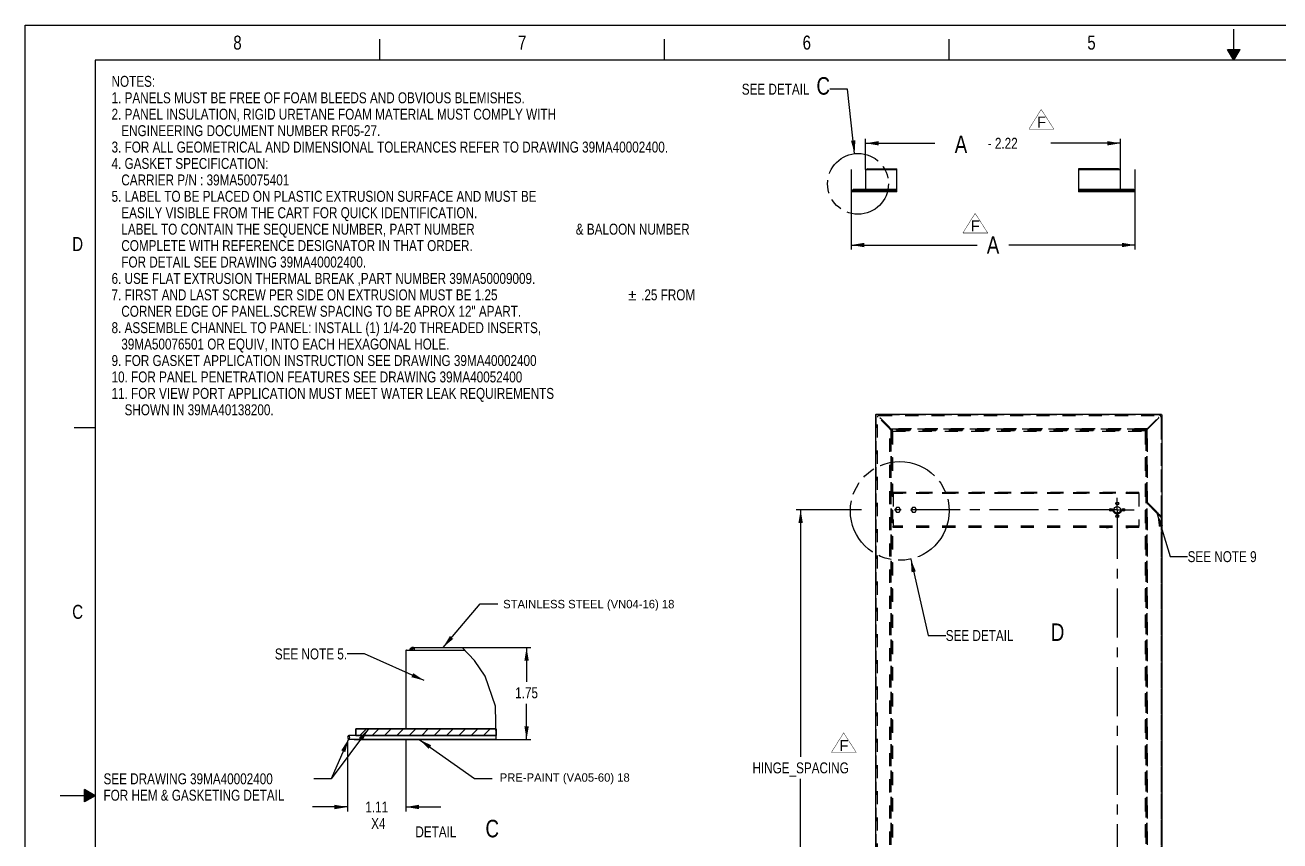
# Model space of a CAD drawing. Extents: x 0 to 34, y 0 to 22.
# Drawn here: x 0 to 17.91, y 10.36 to 22 of the extents above; entities that cross this region are included whole.
import ezdxf
from ezdxf.enums import TextEntityAlignment as Align

# ---------------------------------------------------------------- set-up
doc = ezdxf.new("R2010")
doc.units = 0
doc.header["$LTSCALE"] = 1.87
for name, pattern in [('CENTER', [0.6, 0.375, -0.075, 0.075, -0.075]), ('HIDDEN', [0.2, 0.1, -0.1]), ('PHANTOM', [0.8, 0.45, -0.05, 0.1, -0.05, 0.1, -0.05])]:
    doc.linetypes.add(name, pattern=pattern)
doc.layers.get('0').update_dxf_attribs({"linetype": 'CONTINUOUS'})
for name, color, linetype in [('COSM_SKETCH', 7, 'CONTINUOUS'), ('DEFAULT_2', 8, 'HIDDEN'), ('DEFAULT_3', 7, 'PHANTOM'), ('DTM_AXES', 7, 'CONTINUOUS'), ('DTM_SURFS', 7, 'CONTINUOUS'), ('NOTES3D', 7, 'CONTINUOUS')]:
    doc.layers.add(name, color=color, linetype=linetype)
doc.styles.get("Standard").update_dxf_attribs({"font": 'txt', "width": 0.8})
doc.styles.add('TEXTSTYLE_1', font='gdt', dxfattribs={"width": 0.8})
doc.styles.add('TEXTSTYLE_2', font='txt', dxfattribs={"width": 0.8})
doc.styles.add('TEXTSTYLE_5', font='bluprnt.ttf')
doc.dimstyles.get("Standard").update_dxf_attribs({"dimtxt": 2.5, "dimasz": 2.5, "dimexe": 1.25, "dimexo": 0.625, "dimtad": 1, "dimcen": 2.5, "dimazin": 3, "dimtfac": 1, "dimtmove": 0, "dimatfit": 3})

# ---------------------------------------------------------------- blocks, each defined once
blk = doc.blocks.new('SYMBOL_22_BL3', base_point=(0.750482, 11.000063))
at = {"color": 7, "linetype": 'CONTINUOUS'}
for p, q in [((1.000482, 11.000064), (0.500482, 11.000064)), ((0.846521, 10.911452), (0.846521, 11.088675)), ((1, 11.000064), (0.846521, 11.088675)), ((1, 11.000064), (0.846521, 10.911452)), ((0.849709, 10.916974), (0.849709, 11.083153)), ((0.993624, 11.000064), (0.849709, 11.083153)), ((0.993624, 11.000064), (0.849709, 10.916974)), ((0.852896, 10.922495), (0.852896, 11.077632)), ((0.987249, 11.000064), (0.852896, 11.077632)), ((0.987249, 11.000064), (0.852896, 10.922495)), ((0.856084, 10.928017), (0.856084, 11.07211)), ((0.980873, 11.000064), (0.856084, 11.07211)), ((0.980873, 11.000064), (0.856084, 10.928017)), ((0.859272, 10.933539), (0.859272, 11.066589)), ((0.974497, 11.000064), (0.859272, 11.066589)), ((0.974497, 11.000064), (0.859272, 10.933539)), ((0.86246, 10.93906), (0.86246, 11.061067)), ((0.968121, 11.000064), (0.86246, 11.061067)), ((0.968121, 11.000064), (0.86246, 10.93906)), ((0.865648, 10.944582), (0.865648, 11.055546)), ((0.961746, 11.000064), (0.865648, 11.055546)), ((0.961746, 11.000064), (0.865648, 10.944582)), ((0.868836, 10.950103), (0.868836, 11.050024)), ((0.95537, 11.000064), (0.868836, 11.050024)), ((0.95537, 11.000064), (0.868836, 10.950103)), ((0.872024, 10.955625), (0.872024, 11.044503)), ((0.948994, 11.000064), (0.872024, 11.044503)), ((0.948994, 11.000064), (0.872024, 10.955625)), ((0.875212, 10.961146), (0.875212, 11.038981)), ((0.942618, 11.000064), (0.875212, 11.038981)), ((0.942618, 11.000064), (0.875212, 10.961146)), ((0.878399, 10.966668), (0.878399, 11.03346)), ((0.936243, 11.000064), (0.878399, 11.03346)), ((0.936243, 11.000064), (0.878399, 10.966668)), ((0.881587, 10.972189), (0.881587, 11.027938)), ((0.929867, 11.000064), (0.881587, 11.027938)), ((0.929867, 11.000064), (0.881587, 10.972189)), ((0.884775, 10.977711), (0.884775, 11.022416)), ((0.923491, 11.000064), (0.884775, 11.022416)), ((0.923491, 11.000064), (0.884775, 10.977711)), ((0.887963, 10.983233), (0.887963, 11.016895)), ((0.917115, 11.000064), (0.887963, 11.016895)), ((0.917115, 11.000064), (0.887963, 10.983233)), ((0.891151, 10.988754), (0.891151, 11.011373)), ((0.91074, 11.000064), (0.891151, 11.011373)), ((0.91074, 11.000064), (0.891151, 10.988754)), ((0.894339, 10.994276), (0.894339, 11.005852)), ((0.904364, 11.000064), (0.894339, 11.005852)), ((0.904364, 11.000064), (0.894339, 10.994276))]:
    blk.add_line(p, q, dxfattribs=at)
blk = doc.blocks.new('SYMBOL_23_BL4', base_point=(17.250145, 21.721514))
at = {"color": 7, "linetype": 'CONTINUOUS'}
for p, q in [((17.250145, 21.499339), (17.250145, 21.943688)), ((17.250145, 21.499821), (17.161534, 21.6533)), ((17.161534, 21.6533), (17.338756, 21.6533)), ((17.250145, 21.506197), (17.167055, 21.650112)), ((17.167055, 21.650112), (17.333235, 21.650112)), ((17.250145, 21.512572), (17.172577, 21.646925)), ((17.172577, 21.646925), (17.327713, 21.646925)), ((17.250145, 21.518948), (17.178098, 21.643737)), ((17.178098, 21.643737), (17.322192, 21.643737)), ((17.250145, 21.525324), (17.18362, 21.640549)), ((17.18362, 21.640549), (17.31667, 21.640549)), ((17.250145, 21.5317), (17.189142, 21.637361)), ((17.189142, 21.637361), (17.311149, 21.637361)), ((17.250145, 21.538075), (17.194663, 21.634173)), ((17.194663, 21.634173), (17.305627, 21.634173)), ((17.250145, 21.544451), (17.200185, 21.630985)), ((17.200185, 21.630985), (17.300106, 21.630985)), ((17.250145, 21.550827), (17.205706, 21.627797)), ((17.205706, 21.627797), (17.294584, 21.627797)), ((17.250145, 21.557203), (17.211228, 21.62461)), ((17.211228, 21.62461), (17.289063, 21.62461)), ((17.250145, 21.563578), (17.216749, 21.621422)), ((17.216749, 21.621422), (17.283541, 21.621422)), ((17.250145, 21.569954), (17.222271, 21.618234)), ((17.222271, 21.618234), (17.278019, 21.618234)), ((17.250145, 21.57633), (17.227792, 21.615046)), ((17.227792, 21.615046), (17.272498, 21.615046)), ((17.250145, 21.582706), (17.233314, 21.611858)), ((17.233314, 21.611858), (17.266976, 21.611858)), ((17.250145, 21.589081), (17.238836, 21.60867)), ((17.238836, 21.60867), (17.261455, 21.60867)), ((17.250145, 21.595457), (17.244357, 21.605482)), ((17.244357, 21.605482), (17.255933, 21.605482)), ((17.250145, 21.499821), (17.338756, 21.6533)), ((17.250145, 21.506197), (17.333235, 21.650112)), ((17.250145, 21.512572), (17.327713, 21.646925)), ((17.250145, 21.518948), (17.322192, 21.643737)), ((17.250145, 21.525324), (17.31667, 21.640549)), ((17.250145, 21.5317), (17.311149, 21.637361)), ((17.250145, 21.538075), (17.305627, 21.634173)), ((17.250145, 21.544451), (17.300106, 21.630985)), ((17.250145, 21.550827), (17.294584, 21.627797)), ((17.250145, 21.557203), (17.289063, 21.62461)), ((17.250145, 21.563578), (17.283541, 21.621422)), ((17.250145, 21.569954), (17.278019, 21.618234)), ((17.250145, 21.57633), (17.272498, 21.615046)), ((17.250145, 21.582706), (17.266976, 21.611858)), ((17.250145, 21.589081), (17.261455, 21.60867)), ((17.250145, 21.595457), (17.255933, 21.605482))]:
    blk.add_line(p, q, dxfattribs=at)
blk = doc.blocks.new('_FILLED')
at = {"color": 0, "linetype": 'BYBLOCK'}
blk.add_solid([(0, 0), (-1, 0.167), (-1, -0.167)], dxfattribs=at)
blk = doc.blocks.new('*D0')
at = {"color": 2, "linetype": 'CONTINUOUS'}
for p, q in [((11.996, 20.235), (11.996, 20.375)), ((11.996, 20.313), (12.985, 20.313)), ((15.631, 20.313), (14.641, 20.313)), ((15.631, 20.235), (15.631, 20.375)), ((11.996, 19.941), (11.996, 20.235)), ((15.631, 19.941), (15.631, 20.235))]:
    blk.add_line(p, q, dxfattribs=at)
at = {"color": 2, "linetype": 'CONTINUOUS', "xscale": 0.1875, "yscale": 0.1875, "zscale": 0.1875, "rotation": 180}
blk.add_blockref('_FILLED', (11.996, 20.313), dxfattribs=at)
at = {"color": 2, "linetype": 'CONTINUOUS', "xscale": 0.1875, "yscale": 0.1875, "zscale": 0.1875}
blk.add_blockref('_FILLED', (15.631, 20.313), dxfattribs=at)
at = {"color": 2, "linetype": 'CONTINUOUS', "width": 0.8}
blk.add_text('      - 2.22', height=0.15625, dxfattribs=at).set_placement((13.813, 20.235), align=Align.CENTER)
blk = doc.blocks.new('*D2')
at = {"color": 2, "linetype": 'CONTINUOUS'}
for p, q in [((11.938, 15.082), (11.005, 15.082)), ((11.068, 15.082), (11.068, 11.554)), ((11.068, 7.714), (11.068, 11.242)), ((11.916, 7.714), (11.005, 7.714))]:
    blk.add_line(p, q, dxfattribs=at)
at = {"color": 2, "linetype": 'CONTINUOUS', "xscale": 0.1875, "yscale": 0.1875, "zscale": 0.1875}
for p, rotation in [((11.068, 15.082), 90), ((11.068, 7.714), 270)]:
    blk.add_blockref('_FILLED', p, dxfattribs=dict(at, rotation=rotation))
at = {"color": 2, "linetype": 'CONTINUOUS', "width": 0.8}
blk.add_text('HINGE_SPACING', height=0.15625, dxfattribs=at).set_placement((11.068, 11.32), align=Align.CENTER)
blk = doc.blocks.new('*D3')
at = {"color": 2, "linetype": 'CONTINUOUS'}
for p, q in [((11.788, 19.941), (11.788, 18.799)), ((15.84, 19.941), (15.84, 18.799)), ((11.788, 18.861), (13.589, 18.861)), ((15.84, 18.861), (14.039, 18.861))]:
    blk.add_line(p, q, dxfattribs=at)
at = {"color": 2, "linetype": 'CONTINUOUS', "xscale": 0.1875, "yscale": 0.1875, "zscale": 0.1875, "rotation": 180}
blk.add_blockref('_FILLED', (11.788, 18.861), dxfattribs=at)
at = {"color": 2, "linetype": 'CONTINUOUS', "xscale": 0.1875, "yscale": 0.1875, "zscale": 0.1875}
blk.add_blockref('_FILLED', (15.84, 18.861), dxfattribs=at)
at = {"color": 2, "linetype": 'CONTINUOUS', "style": 'TEXTSTYLE_2', "width": 0.8}
blk.add_text('A', height=0.25, dxfattribs=at).set_placement((13.814, 18.736), align=Align.CENTER)
blk = doc.blocks.new('*D12')
at = {"color": 2, "linetype": 'CONTINUOUS'}
for p, q in [((5.621, 13.118), (7.22, 13.118)), ((7.157, 13.118), (7.157, 12.626)), ((7.157, 11.804), (7.157, 12.314)), ((4.695, 11.804), (7.22, 11.804))]:
    blk.add_line(p, q, dxfattribs=at)
at = {"color": 2, "linetype": 'CONTINUOUS', "xscale": 0.1875, "yscale": 0.1875, "zscale": 0.1875}
for p, rotation in [((7.157, 13.118), 90), ((7.157, 11.804), 270)]:
    blk.add_blockref('_FILLED', p, dxfattribs=dict(at, rotation=rotation))
at = {"color": 2, "linetype": 'CONTINUOUS', "width": 0.8}
blk.add_text('1.75', height=0.1562, dxfattribs=at).set_placement((7.157, 12.392), align=Align.CENTER)
blk = doc.blocks.new('*D13')
at = {"color": 2, "linetype": 'CONTINUOUS'}
for p, q in [((4.603, 11.771), (4.603, 10.777)), ((5.434, 11.806), (5.434, 10.777)), ((4.603, 10.84), (4.103, 10.84)), ((5.434, 10.84), (5.934, 10.84))]:
    blk.add_line(p, q, dxfattribs=at)
at = {"color": 2, "linetype": 'CONTINUOUS', "xscale": 0.1875, "yscale": 0.1875, "zscale": 0.1875}
blk.add_blockref('_FILLED', (4.603, 10.84), dxfattribs=at)
at = {"color": 2, "linetype": 'CONTINUOUS', "xscale": 0.1875, "yscale": 0.1875, "zscale": 0.1875, "rotation": 180}
blk.add_blockref('_FILLED', (5.434, 10.84), dxfattribs=at)
at = {"color": 2, "linetype": 'CONTINUOUS', "width": 0.8}
for s, p in [('1.11', (5.018, 10.762)), (' X4', (5.018, 10.527))]:
    blk.add_text(s, height=0.1562, dxfattribs=at).set_placement(p, align=Align.CENTER)
blk = doc.blocks.new('SYMBOL_50_BL8', base_point=(11.685, 11.758))
at = {"color": 2, "linetype": 'CONTINUOUS', "const_width": 0.00591}
for points in [[(11.682, 11.898), (11.506, 11.617)], [(11.863, 11.617), (11.682, 11.898)], [(11.506, 11.617), (11.863, 11.617)]]:
    blk.add_lwpolyline(points, dxfattribs=at)
at = {"color": 2, "linetype": 'CONTINUOUS', "style": 'TEXTSTYLE_5'}
blk.add_text('F', height=0.157, dxfattribs=at).set_placement((11.622, 11.639))
blk = doc.blocks.new('SYMBOL_25_BL9', base_point=(14.504, 20.655))
at = {"color": 2, "linetype": 'CONTINUOUS', "const_width": 0.00591}
for points in [[(14.501, 20.796), (14.326, 20.515)], [(14.683, 20.515), (14.501, 20.796)], [(14.326, 20.515), (14.683, 20.515)]]:
    blk.add_lwpolyline(points, dxfattribs=at)
at = {"color": 2, "linetype": 'CONTINUOUS', "style": 'TEXTSTYLE_5'}
blk.add_text('F', height=0.157, dxfattribs=at).set_placement((14.441, 20.537))
blk = doc.blocks.new('SYMBOL_35_BL10', base_point=(13.561, 19.172))
at = {"color": 2, "linetype": 'CONTINUOUS', "const_width": 0.00591}
for points in [[(13.558, 19.313), (13.383, 19.032)], [(13.74, 19.032), (13.558, 19.313)], [(13.383, 19.032), (13.74, 19.032)]]:
    blk.add_lwpolyline(points, dxfattribs=at)
at = {"color": 2, "linetype": 'CONTINUOUS', "style": 'TEXTSTYLE_5'}
blk.add_text('F', height=0.157, dxfattribs=at).set_placement((13.498, 19.054))

msp = doc.modelspace()

# ---------------------------------------------------------------- linework, layer by layer
at = {"color": 7, "linetype": 'CONTINUOUS'}
for p, q in [((0, 0), (0, 22)), ((0, 22), (34, 22)), ((5.062, 21.5), (5.062, 21.8)), ((9.125, 21.5), (9.125, 21.8)), ((13.188, 21.5), (13.188, 21.8)), ((1, 21.5), (1, 0.5)), ((33.5, 21.5), (1, 21.5)), ((11.996, 19.934), (11.996, 19.656)), ((11.997, 19.656), (11.997, 19.934)), ((11.999, 19.937), (12.442, 19.937)), ((12.018, 19.937), (12.019, 19.941)), ((12.02, 19.941), (12.019, 19.937)), ((12.024, 19.945), (12.025, 19.945)), ((12.442, 19.618), (12.442, 19.947)), ((15.032, 19.947), (15.032, 19.618)), ((15.032, 19.937), (15.629, 19.937)), ((15.608, 19.941), (15.609, 19.937)), ((15.609, 19.941), (15.61, 19.937)), ((15.631, 19.656), (15.631, 19.934)), ((15.632, 19.656), (15.632, 19.934)), ((11.795, 19.618), (11.795, 19.633)), ((12.442, 19.633), (11.795, 19.633)), ((12.442, 19.618), (11.795, 19.618)), ((15.832, 19.633), (15.032, 19.633)), ((15.832, 19.618), (15.032, 19.618)), ((15.832, 19.618), (15.832, 19.633)), ((12.135, 16.437), (12.135, 6.359)), ((12.142, 16.437), (12.135, 16.437)), ((12.142, 16.437), (12.142, 16.444)), ((16.219, 16.444), (12.142, 16.444)), ((16.219, 16.437), (16.219, 16.444)), ((16.219, 16.437), (16.227, 16.437)), ((16.227, 6.359), (16.227, 16.437)), ((1, 16.25), (0.7, 16.25)), ((12.434, 15.117), (12.414, 15.082)), ((12.414, 15.082), (12.434, 15.046)), ((12.475, 15.117), (12.434, 15.117)), ((12.434, 15.046), (12.475, 15.046)), ((12.495, 15.082), (12.475, 15.117)), ((12.475, 15.046), (12.495, 15.082)), ((12.663, 15.117), (12.642, 15.082)), ((12.642, 15.082), (12.663, 15.046)), ((12.703, 15.117), (12.663, 15.117)), ((12.663, 15.046), (12.703, 15.046)), ((12.724, 15.082), (12.703, 15.117)), ((12.703, 15.046), (12.724, 15.082)), ((5.445, 13.08), (6.272, 13.08)), ((5.522, 13.08), (5.525, 13.093)), ((5.526, 13.096), (5.525, 13.093)), ((5.53, 13.093), (5.526, 13.08)), ((5.547, 13.109), (5.551, 13.11)), ((5.551, 13.11), (5.558, 13.11)), ((6.415, 12.929), (6.236, 13.118)), ((5.434, 13.068), (5.434, 11.956)), ((5.438, 11.956), (5.438, 13.068)), ((6.566, 12.709), (6.415, 12.929)), ((6.715, 12.278), (6.566, 12.709)), ((6.724, 11.811), (6.715, 12.278)), ((4.632, 11.804), (4.632, 11.862)), ((6.723, 11.862), (4.632, 11.862)), ((4.721, 11.956), (4.721, 11.862)), ((6.721, 11.956), (4.721, 11.956)), ((4.721, 11.862), (4.721, 11.956)), ((4.721, 11.956), (6.721, 11.956)), ((4.721, 11.862), (6.721, 11.862)), ((6.721, 11.956), (6.721, 11.862)), ((6.721, 11.804), (4.632, 11.804)), ((6.721, 11.804), (6.724, 11.811))]:
    msp.add_line(p, q, dxfattribs=at)
at = {"color": 3, "linetype": 'CONTINUOUS'}
for p, q in [((12.023, 19.947), (12.442, 19.947)), ((12.027, 19.937), (12.027, 19.947)), ((15.604, 19.947), (15.032, 19.947)), ((15.601, 19.937), (15.601, 19.947)), ((5.544, 13.118), (6.236, 13.118)), ((5.558, 13.08), (5.558, 13.118))]:
    msp.add_line(p, q, dxfattribs=at)
at = {"color": 2, "linetype": 'CONTINUOUS'}
for p, q in [((4.776, 11.862), (4.87, 11.956)), ((4.953, 11.862), (5.047, 11.956)), ((5.13, 11.862), (5.224, 11.956)), ((5.307, 11.862), (5.401, 11.956)), ((5.483, 11.862), (5.577, 11.956)), ((5.66, 11.862), (5.754, 11.956)), ((5.837, 11.862), (5.931, 11.956)), ((6.014, 11.862), (6.108, 11.956)), ((6.19, 11.862), (6.284, 11.956)), ((6.367, 11.862), (6.461, 11.956)), ((6.544, 11.862), (6.638, 11.956)), ((6.721, 11.862), (6.721, 11.863))]:
    msp.add_line(p, q, dxfattribs=at)
at = {"color": 7, "linetype": 'CONTINUOUS'}
for points in [[(11.997, 19.934), (11.997, 19.935), (11.997, 19.935), (11.997, 19.936), (11.998, 19.936)], [(11.998, 19.936), (11.998, 19.936), (11.998, 19.937), (11.999, 19.937), (11.999, 19.937), (12, 19.937)], [(12.02, 19.941), (12.02, 19.941), (12.02, 19.942), (12.021, 19.943), (12.022, 19.943), (12.022, 19.944), (12.023, 19.944), (12.024, 19.945)], [(15.602, 19.945), (15.603, 19.945), (15.604, 19.944), (15.605, 19.944), (15.606, 19.943), (15.607, 19.943), (15.607, 19.942), (15.608, 19.941), (15.608, 19.941)], [(15.63, 19.936), (15.63, 19.936), (15.629, 19.937), (15.629, 19.937), (15.628, 19.937), (15.628, 19.937)], [(15.631, 19.934), (15.631, 19.935), (15.631, 19.935), (15.63, 19.936), (15.63, 19.936)], [(5.445, 13.08), (5.442, 13.079), (5.44, 13.078), (5.437, 13.076), (5.436, 13.075), (5.435, 13.073), (5.434, 13.07), (5.434, 13.068)], [(5.531, 13.103), (5.528, 13.1), (5.526, 13.096)], [(5.53, 13.093), (5.531, 13.096), (5.532, 13.099), (5.534, 13.101), (5.536, 13.104), (5.54, 13.106), (5.543, 13.108), (5.547, 13.109)], [(5.549, 13.109), (5.545, 13.109), (5.54, 13.108), (5.535, 13.106), (5.531, 13.103)]]:
    msp.add_lwpolyline(points, dxfattribs=at)
for centre, radius in [((15.498, 15.082), 0.0205), ((15.587, 15.082), 0.0478), ((15.587, 15.17), 0.0205), ((15.675, 15.082), 0.0205), ((15.587, 14.993), 0.0205)]:
    msp.add_circle(centre, radius, dxfattribs=at)
for centre, radius, start, end in [((11.999, 19.934), 0.00281, 90, 179.9999), ((12.023, 19.932), 0.0116, 108, 151.1046), ((12.024, 19.939), 0.00562, 84.5382, 165), ((15.604, 19.939), 0.00562, 15, 95.4611), ((15.604, 19.932), 0.0116, 28.8954, 72), ((15.629, 19.934), 0.00281, 0, 90), ((11.795, 19.626), 0.00731, 90, 270), ((15.832, 19.626), 0.00731, 270, 90), ((5.45, 13.068), 0.0112, 90, 180), ((5.544, 13.057), 0.0465, 108, 151.1046), ((4.632, 11.833), 0.0293, 90, 270)]:
    msp.add_arc(centre, radius, start, end, dxfattribs=at)
at = {"color": 3, "linetype": 'CONTINUOUS'}
for centre, radius, start, end in [((12.023, 19.932), 0.0152, 90, 158.2421), ((15.604, 19.932), 0.0152, 21.7579, 90), ((11.795, 19.626), 0.000562, 90, 270), ((15.832, 19.626), 0.000562, 270, 90), ((5.544, 13.057), 0.0607, 90, 158.2421), ((4.632, 11.833), 0.00225, 90, 270)]:
    msp.add_arc(centre, radius, start, end, dxfattribs=at)
at = {"layer": 'COSM_SKETCH', "color": 8, "linetype": 'HIDDEN'}
for p, q in [((16.019, 15.184), (16.023, 15.161)), ((16.025, 15.178), (16.029, 15.155)), ((16.031, 15.171), (16.035, 15.149)), ((16.037, 15.165), (16.041, 15.143)), ((16.043, 15.159), (16.047, 15.136)), ((16.049, 15.153), (16.053, 15.13)), ((16.055, 15.147), (16.059, 15.124)), ((16.062, 15.141), (16.066, 15.118)), ((16.068, 15.135), (16.072, 15.112)), ((16.074, 15.129), (16.078, 15.106)), ((16.08, 15.123), (16.084, 15.1)), ((16.086, 15.117), (16.09, 15.094)), ((16.092, 15.11), (16.096, 15.088)), ((16.098, 15.104), (16.102, 15.082)), ((16.104, 15.098), (16.108, 15.075)), ((16.11, 15.092), (16.114, 15.069)), ((16.116, 15.086), (16.12, 15.063)), ((16.123, 15.08), (16.127, 15.057)), ((16.129, 15.074), (16.133, 15.051)), ((16.135, 15.068), (16.139, 15.045)), ((16.141, 15.062), (16.145, 15.039)), ((16.147, 15.056), (16.151, 15.033)), ((16.153, 15.049), (16.157, 15.027)), ((16.159, 15.043), (16.163, 15.021)), ((16.165, 15.037), (16.169, 15.014)), ((16.171, 15.031), (16.175, 15.008)), ((16.177, 15.025), (16.181, 15.002)), ((16.184, 15.019), (16.188, 14.996)), ((16.19, 15.013), (16.194, 14.99)), ((16.196, 15.007), (16.2, 14.984)), ((16.202, 15.001), (16.206, 14.978)), ((16.208, 14.995), (16.212, 14.972))]:
    msp.add_line(p, q, dxfattribs=at)
at = {"layer": 'DEFAULT_2', "color": 8, "linetype": 'HIDDEN'}
for p, q in [((12.142, 16.437), (12.142, 6.359)), ((12.35, 16.23), (12.142, 16.437)), ((16.219, 16.437), (12.142, 16.437)), ((16.012, 16.23), (16.219, 16.437)), ((16.016, 16.236), (16.177, 16.398)), ((16.18, 16.395), (16.019, 16.233)), ((16.212, 16.406), (16.212, 14.99)), ((16.22, 6.359), (16.22, 16.437)), ((12.343, 6.561), (12.343, 16.234)), ((12.377, 16.2), (12.343, 16.234)), ((12.378, 16.202), (12.344, 16.236)), ((16.018, 16.236), (12.344, 16.236)), ((12.354, 16.223), (12.354, 6.573)), ((12.361, 16.22), (12.354, 16.22)), ((12.361, 16.142), (12.354, 16.142)), ((16.007, 16.225), (12.355, 16.225)), ((12.355, 16.205), (12.355, 6.591)), ((12.355, 16.205), (12.374, 16.205)), ((12.359, 16.218), (12.359, 16.225)), ((16.003, 16.218), (12.359, 16.218)), ((12.359, 16.205), (12.359, 6.591)), ((12.36, 16.217), (12.36, 6.578)), ((12.361, 16.22), (12.361, 6.575)), ((16.001, 16.219), (12.361, 16.219)), ((12.371, 16.206), (12.371, 6.589)), ((15.99, 16.208), (12.372, 16.208)), ((12.374, 16.223), (12.374, 16.205)), ((15.988, 16.223), (12.374, 16.223)), ((15.988, 16.22), (12.374, 16.22)), ((12.437, 16.218), (12.437, 16.225)), ((15.924, 16.218), (15.924, 16.225)), ((15.984, 16.202), (16.018, 16.236)), ((15.985, 16.2), (16.019, 16.234)), ((15.988, 16.223), (15.988, 16.205)), ((16.007, 16.205), (15.988, 16.205)), ((15.991, 16.206), (15.991, 6.589)), ((16.001, 6.575), (16.001, 16.22)), ((16.001, 16.22), (16.008, 16.22)), ((16.001, 16.142), (16.008, 16.142)), ((16.002, 16.217), (16.002, 6.578)), ((16.003, 16.218), (16.003, 16.225)), ((16.003, 16.205), (16.003, 6.591)), ((16.007, 16.205), (16.007, 6.591)), ((16.008, 16.223), (16.008, 6.573)), ((16.019, 6.561), (16.019, 16.234)), ((16.019, 15.184), (16.212, 14.99)), ((16.212, 14.972), (16.019, 15.165)), ((16.212, 14.972), (16.212, 6.39))]:
    msp.add_line(p, q, dxfattribs=at)
for points in [[(12.35, 16.23), (12.351, 16.228), (12.352, 16.226), (12.353, 16.224), (12.354, 16.222), (12.355, 16.221)], [(12.35, 16.23), (12.351, 16.228), (12.352, 16.227), (12.353, 16.225), (12.353, 16.223), (12.354, 16.222), (12.354, 16.22)], [(12.35, 16.23), (12.351, 16.228), (12.353, 16.227), (12.354, 16.226), (12.356, 16.226), (12.357, 16.225), (12.359, 16.225)], [(12.35, 16.23), (12.351, 16.229), (12.353, 16.228), (12.355, 16.227), (12.357, 16.225), (12.358, 16.224)], [(12.355, 16.221), (12.356, 16.22), (12.357, 16.219), (12.358, 16.219), (12.359, 16.218)], [(12.358, 16.224), (12.359, 16.223), (12.36, 16.222), (12.361, 16.221), (12.361, 16.22)], [(16.004, 16.224), (16.002, 16.223), (16.002, 16.222), (16.001, 16.221), (16.001, 16.22)], [(16.012, 16.23), (16.011, 16.228), (16.009, 16.227), (16.008, 16.226), (16.006, 16.226), (16.004, 16.225), (16.003, 16.225)], [(16.007, 16.221), (16.006, 16.22), (16.005, 16.219), (16.004, 16.219), (16.003, 16.218)], [(16.012, 16.23), (16.01, 16.229), (16.008, 16.228), (16.007, 16.227), (16.005, 16.225), (16.004, 16.224)], [(16.012, 16.23), (16.011, 16.228), (16.01, 16.226), (16.009, 16.224), (16.008, 16.222), (16.007, 16.221)], [(16.012, 16.23), (16.011, 16.228), (16.01, 16.227), (16.009, 16.225), (16.008, 16.223), (16.008, 16.222), (16.008, 16.22)]]:
    msp.add_lwpolyline(points, dxfattribs=at)
msp.add_arc((16.179, 16.396), 0.00225, 315, 135, dxfattribs=at)
at = {"layer": 'DEFAULT_3', "color": 2, "linetype": 'PHANTOM'}
for centre, radius in [((11.887, 19.734), 0.434), ((12.483, 15.066), 0.705)]:
    msp.add_circle(centre, radius, dxfattribs=at)
at = {"layer": 'DTM_AXES', "color": 7, "linetype": 'CONTINUOUS'}
for p, q in [((12.025, 19.945), (12.027, 19.945)), ((15.601, 19.945), (15.602, 19.945)), ((11.818, 19.633), (11.818, 19.656)), ((11.818, 19.656), (12.442, 19.656)), ((15.032, 19.656), (15.825, 19.656)), ((15.825, 19.633), (15.825, 19.656))]:
    msp.add_line(p, q, dxfattribs=at)
at = {"layer": 'DTM_AXES', "color": 8, "linetype": 'HIDDEN'}
for p, q in [((12.165, 6.39), (12.165, 16.406)), ((12.188, 16.429), (16.189, 16.429)), ((12.358, 16.233), (12.201, 16.39)), ((12.204, 16.393), (12.361, 16.236)), ((12.358, 6.562), (12.358, 16.233)), ((12.361, 16.236), (16.016, 16.236)), ((12.377, 16.2), (12.377, 6.595)), ((12.378, 16.202), (15.984, 16.202)), ((15.985, 16.2), (15.985, 6.595)), ((15.43, 15.334), (15.43, 15.323)), ((15.43, 15.334), (15.461, 15.334)), ((15.43, 15.323), (15.461, 15.323)), ((15.461, 15.334), (15.461, 15.323)), ((15.712, 15.334), (15.712, 15.323)), ((15.712, 15.334), (15.743, 15.334)), ((15.712, 15.323), (15.743, 15.323)), ((15.743, 15.334), (15.743, 15.323)), ((15.43, 14.841), (15.43, 14.83)), ((15.43, 14.841), (15.461, 14.841)), ((15.43, 14.83), (15.461, 14.83)), ((15.461, 14.841), (15.461, 14.83)), ((15.712, 14.841), (15.712, 14.83)), ((15.712, 14.841), (15.743, 14.841)), ((15.712, 14.83), (15.743, 14.83)), ((15.743, 14.841), (15.743, 14.83))]:
    msp.add_line(p, q, dxfattribs=at)
at = {"layer": 'DTM_AXES', "color": 2, "linetype": 'CENTER'}
for q in [(15.587, 15.254), (12.408, 15.082), (15.587, 7.526), (15.828, 15.082)]:
    msp.add_line((15.587, 15.082), q, dxfattribs=at)
at = {"layer": 'DTM_AXES', "color": 8, "linetype": 'HIDDEN'}
for radius in [0.0586, 0.0478]:
    msp.add_circle((15.587, 15.082), radius, dxfattribs=at)
for centre, radius, start, end in [((12.188, 16.406), 0.0234, 90, 180), ((12.203, 16.391), 0.00225, 45, 225), ((16.189, 16.406), 0.0234, 0, 90)]:
    msp.add_arc(centre, radius, start, end, dxfattribs=at)
at = {"layer": 'DTM_SURFS', "color": 8, "linetype": 'HIDDEN'}
for p, q in [((12.388, 15.316), (12.388, 15.334)), ((12.388, 15.334), (15.894, 15.334)), ((12.388, 15.323), (15.894, 15.323)), ((15.894, 15.322), (12.388, 15.322)), ((12.388, 15.316), (12.388, 14.847)), ((15.894, 15.316), (12.388, 15.316)), ((15.894, 15.316), (15.894, 15.334)), ((15.894, 15.316), (15.894, 14.847)), ((12.388, 14.83), (12.388, 14.847)), ((15.894, 14.847), (12.388, 14.847)), ((15.894, 14.841), (12.388, 14.841)), ((15.894, 14.841), (12.388, 14.841)), ((15.894, 14.83), (12.388, 14.83)), ((15.894, 14.83), (15.894, 14.847))]:
    msp.add_line(p, q, dxfattribs=at)
at = {"layer": 'NOTES3D', "color": 2, "linetype": 'CONTINUOUS'}
for p, q in [((11.737, 21.085), (11.487, 21.085)), ((11.839, 20.165), (11.737, 21.085)), ((16.158, 15.026), (16.341, 14.413)), ((12.64, 14.379), (12.889, 13.288)), ((16.341, 14.413), (16.591, 14.413)), ((5.965, 13.118), (6.496, 13.742)), ((6.496, 13.742), (6.746, 13.742)), ((12.889, 13.288), (13.139, 13.288)), ((4.845, 13.025), (4.595, 13.025)), ((5.697, 12.645), (4.845, 13.025)), ((4.901, 11.956), (4.369, 11.242)), ((4.616, 11.809), (4.369, 11.242)), ((5.624, 11.804), (6.416, 11.245)), ((4.369, 11.242), (4.119, 11.242)), ((4.369, 11.242), (4.119, 11.242)), ((6.416, 11.245), (6.666, 11.245))]:
    msp.add_line(p, q, dxfattribs=at)
for points in [[(11.787, 20.348), (11.839, 20.165), (11.849, 20.355)], [(16.241, 14.855), (16.158, 15.026), (16.181, 14.838)], [(12.712, 14.203), (12.64, 14.379), (12.651, 14.19)], [(6.063, 13.281), (5.965, 13.118), (6.11, 13.24)], [(5.513, 12.693), (5.697, 12.645), (5.539, 12.75)], [(4.814, 11.787), (4.901, 11.956), (4.764, 11.825)], [(4.57, 11.624), (4.616, 11.809), (4.512, 11.649)], [(5.795, 11.721), (5.624, 11.804), (5.759, 11.67)]]:
    msp.add_solid(points, dxfattribs=at)

# ---------------------------------------------------------------- block references
at = {"color": 2, "linetype": 'CONTINUOUS'}
for name, p in [('SYMBOL_23_BL4', (17.25, 21.722)), ('SYMBOL_25_BL9', (14.504, 20.655)), ('SYMBOL_35_BL10', (13.561, 19.172)), ('SYMBOL_50_BL8', (11.685, 11.758)), ('SYMBOL_22_BL3', (0.75, 11))]:
    msp.add_blockref(name, p, dxfattribs=at)

# ---------------------------------------------------------------- texts
at = {"color": 2, "linetype": 'CONTINUOUS', "width": 0.8}
for s, p in [('8', (3.031, 21.65)), ('7', (7.094, 21.65)), ('6', (11.156, 21.65)), ('5', (15.219, 21.65)), ('D', (0.75, 18.775)), ('C', (0.75, 13.525))]:
    msp.add_text(s, height=0.2, dxfattribs=at).set_placement(p, align=Align.CENTER)
at = {"color": 7}
for s, p in [('STAINLESS STEEL (VN04-16) 18', (6.823, 13.676)), ('PRE-PAINT (VA05-60) 18', (6.774, 11.201))]:
    msp.add_text(s, height=0.12, dxfattribs=at).set_placement(p)
at = {"layer": 'NOTES3D', "color": 2, "linetype": 'CONTINUOUS', "width": 0.8}
for s, height, p in [('NOTES:', 0.1562, (1.234, 21.119)), ('1. PANELS MUST BE FREE OF FOAM BLEEDS AND OBVIOUS BLEMISHES.', 0.15625, (1.234, 20.884)), ('2. PANEL INSULATION, RIGID URETANE FOAM MATERIAL MUST COMPLY WITH', 0.15625, (1.234, 20.65)), ('   ENGINEERING DOCUMENT NUMBER RF05-27.', 0.15625, (1.234, 20.415)), ('3. FOR ALL GEOMETRICAL AND DIMENSIONAL TOLERANCES REFER TO DRAWING 39MA40002400.', 0.15625, (1.234, 20.181)), ('4. GASKET SPECIFICATION:', 0.15625, (1.234, 19.947)), ('   CARRIER P/N : 39MA50075401', 0.15625, (1.234, 19.712)), ('5. LABEL TO BE PLACED ON PLASTIC EXTRUSION SURFACE AND MUST BE', 0.15625, (1.234, 19.478)), ('   EASILY VISIBLE FROM THE CART FOR QUICK IDENTIFICATION.', 0.15625, (1.234, 19.244)), ('   LABEL TO CONTAIN THE SEQUENCE NUMBER, PART NUMBER ', 0.15625, (1.234, 19.009)), ('& BALOON NUMBER', 0.15625, (7.859, 19.009)), ('   COMPLETE WITH REFERENCE DESIGNATOR IN THAT ORDER.', 0.15625, (1.234, 18.775)), ('   FOR DETAIL SEE DRAWING 39MA40002400.', 0.15625, (1.234, 18.54)), ('6. USE FLAT EXTRUSION THERMAL BREAK ,PART NUMBER 39MA50009009.', 0.15625, (1.234, 18.306)), ('7. FIRST AND LAST SCREW PER SIDE ON EXTRUSION MUST BE 1.25 ', 0.15625, (1.234, 18.072)), ('.25 FROM ', 0.1562, (8.792, 18.072)), ('   CORNER EDGE OF PANEL.SCREW SPACING TO BE APROX 12" APART.', 0.15625, (1.234, 17.837)), ('8. ASSEMBLE CHANNEL TO PANEL: INSTALL (1) 1/4-20 THREADED INSERTS,', 0.15625, (1.234, 17.603)), ('   39MA50076501 OR EQUIV, INTO EACH HEXAGONAL HOLE.', 0.15625, (1.234, 17.369)), ('9. FOR GASKET APPLICATION INSTRUCTION SEE DRAWING 39MA40002400', 0.15625, (1.234, 17.134)), ('10. FOR PANEL PENETRATION FEATURES SEE DRAWING 39MA40052400', 0.15625, (1.234, 16.9)), ('11. FOR VIEW PORT APPLICATION MUST MEET WATER LEAK REQUIREMENTS ', 0.15625, (1.234, 16.665)), ('    SHOWN IN 39MA40138200.', 0.15625, (1.234, 16.431)), ('SEE NOTE 9', 0.1562, (16.591, 14.335)), ('D', 0.25, (14.639, 13.21)), ('SEE DETAIL  ', 0.15625, (13.139, 13.21)), ('SEE DRAWING 39MA40002400', 0.15625, (1.119, 11.164)), ('FOR HEM & GASKETING DETAIL', 0.15625, (1.119, 10.93)), ('C', 0.25, (6.57, 10.407)), ('DETAIL  ', 0.1562, (5.57, 10.407))]:
    msp.add_text(s, height=height, dxfattribs=at).set_placement(p)
for s, height, p in [('SEE DETAIL  ', 0.15625, (11.287, 21.007)), ('C', 0.25, (11.487, 21.007)), ('SEE NOTE 5.', 0.15625, (4.595, 12.946))]:
    msp.add_text(s, height=height, dxfattribs=at).set_placement(p, align=Align.RIGHT)
at = {"layer": 'NOTES3D', "color": 2, "linetype": 'CONTINUOUS', "style": 'TEXTSTYLE_2', "width": 0.8}
msp.add_text('A', height=0.25, dxfattribs=at).set_placement((13.267, 20.174))
at = {"layer": 'NOTES3D', "color": 2, "linetype": 'CONTINUOUS', "style": 'TEXTSTYLE_1'}
msp.add_text('`', height=0.156, dxfattribs=at).set_placement((8.609, 18.072))

# ---------------------------------------------------------------- dimensions: what is measured, and where the dimension line sits
at = {"color": 2, "linetype": 'CONTINUOUS'}
for base, p1, p2, angle, picture, middle in [((11.9959, 20.3127), (15.6307, 19.9415), (11.9959, 19.9415), 180, '*D0', (13.0633, 20.3127)), ((11.068, 7.714), (11.938, 15.082), (11.916, 7.714), 270, '*D2', (10.255, 11.398)), ((7.157, 11.804), (5.621, 13.118), (4.695, 11.804), 270, '*D12', (6.907, 12.47)), ((4.603, 10.84), (5.434, 11.806), (4.603, 11.771), 180, '*D13', (4.768, 10.723))]:
    dim = msp.add_linear_dim(base=base, p1=p1, p2=p2, angle=angle, dimstyle='Standard', dxfattribs=at)
    dim.commit()
    dim.dimension.update_dxf_attribs({"geometry": picture, "text_midpoint": middle, "dimtype": 128})
dim = msp.add_linear_dim(base=(15.84, 18.861), p1=(11.788, 19.941), p2=(15.84, 19.941), dimstyle='Standard', dxfattribs=at)
dim.commit()
dim.dimension.update_dxf_attribs({"geometry": '*D3', "text_midpoint": (13.714, 18.861), "dimtype": 128})

doc.saveas('drawing.dxf')
